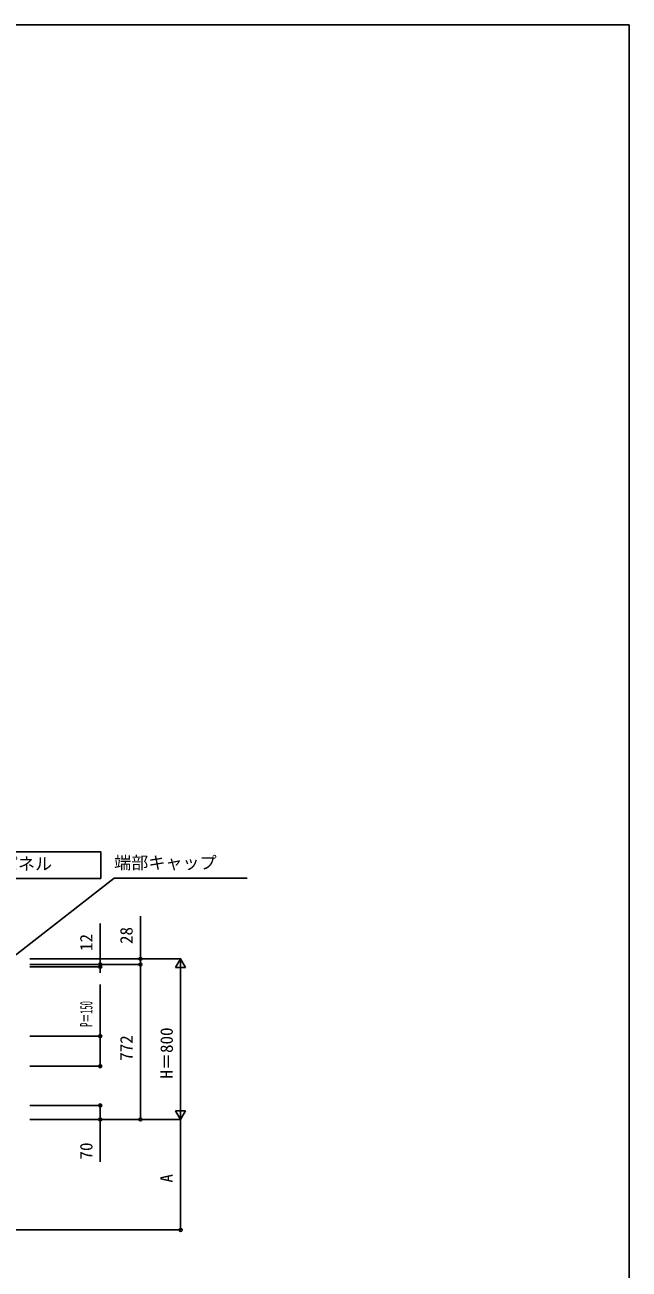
# Model space of a CAD drawing. Units: millimetres, scale not verified. Extents: x -4375 to 4375, y -6498 to 6472.
# Drawn here: x 1368 to 4375, y 57 to 6252 of the extents above; entities that cross this region are included whole.
import ezdxf
from ezdxf.enums import TextEntityAlignment as Align

# ---------------------------------------------------------------- set-up
doc = ezdxf.new("R2010")
doc.units = ezdxf.units.MM
doc.header["$LTSCALE"] = 30
for name, color, linetype in [('0-2_YKK_A1', 4, 'Continuous'), ('0-3_YKK_D', 6, 'Continuous'), ('0-4_YKK_ZWAK', 7, 'Continuous')]:
    doc.layers.add(name, color=color, linetype=linetype)
doc.styles.add('ＭＳ ゴシック', font='')
doc.styles.get('ＭＳ ゴシック').set_extended_font_data('MS Gothic')

msp = doc.modelspace()

# ---------------------------------------------------------------- linework, layer by layer
at = {"layer": '0-2_YKK_A1'}
msp.add_line((1438.75, 251.6), (-1617.23, 251.6), dxfattribs=at)
at = {"layer": '0-3_YKK_D'}
for p, q in [((1942.77, 1601.6), (1942.77, 1813.16)), ((1742.77, 1573.6), (1742.77, 1777.92)), ((1392.77, 1601.6), (2143.77, 1601.6)), ((1392.77, 1601.6), (1943.77, 1601.6)), ((1392.77, 1573.6), (1943.77, 1573.6)), ((1392.77, 1573.6), (1743.77, 1573.6)), ((1392.77, 1573.6), (1943.77, 1573.6)), ((1392.77, 1561.6), (1743.77, 1561.6)), ((1742.77, 1561.6), (1742.77, 1573.6)), ((1742.77, 1561.6), (1742.77, 1531.6)), ((1942.77, 1573.6), (1942.77, 1601.6)), ((1942.77, 1573.6), (1942.77, 1543.6)), ((1942.77, 1573.6), (1942.77, 801.6)), ((2142.77, 1601.6), (2117.77, 1558.3)), ((2117.77, 1558.3), (2167.77, 1558.3)), ((2142.77, 1601.6), (2167.77, 1558.3)), ((2142.77, 1601.6), (2142.77, 1515)), ((2142.77, 851.6), (2142.77, 1551.6)), ((1392.77, 1216.6), (1743.77, 1216.6)), ((1392.77, 1066.6), (1743.77, 1066.6)), ((1392.77, 871.6), (1743.77, 871.6)), ((2142.77, 801.6), (2142.77, 888.2)), ((2142.77, 801.6), (2117.77, 844.9)), ((2167.77, 844.9), (2117.77, 844.9)), ((2142.77, 801.6), (2167.77, 844.9)), ((1392.77, 801.6), (2143.77, 801.6)), ((1392.77, 801.6), (2143.77, 801.6)), ((1392.77, 801.6), (1943.77, 801.6)), ((1392.77, 801.6), (1743.77, 801.6)), ((2142.77, 251.6), (2142.77, 801.6)), ((1392.77, 251.6), (2143.77, 251.6))]:
    msp.add_line(p, q, dxfattribs=at)
msp.add_lwpolyline([(902.95, 2134.51), (902.95, 2001.6), (1745.24, 2001.6), (1745.24, 2134.51)], close=True, dxfattribs=at)
for points in [[(1276.77, 1585.65), (1811.47, 2003.4), (2474.55, 2003.4)], [(1742.77, 1066.6), (1742.77, 1216.6), (1742.77, 1473.26)], [(1742.77, 871.6), (1742.77, 801.6), (1742.77, 590.52)]]:
    msp.add_lwpolyline(points, dxfattribs=at)
for centre in [(1742.77, 1573.6), (1742.77, 1561.6), (1942.77, 1601.6), (1942.77, 1573.6), (1942.77, 1573.6), (1742.77, 1216.6), (1742.77, 1066.6), (1742.77, 871.6), (1742.77, 801.6), (1942.77, 801.6), (2142.77, 251.6)]:
    msp.add_circle(centre, 7.5, dxfattribs=at)
at = {"layer": '0-4_YKK_ZWAK'}
msp.add_line((-4375, 6251.6), (4375, 6251.6), dxfattribs=at)
msp.add_lwpolyline([(-4375, -6498.4), (4375, -6498.4), (4375, 6251.6)], dxfattribs=at)

# ---------------------------------------------------------------- texts
at = {"layer": '0-3_YKK_D', "style": 'ＭＳ ゴシック'}
for s, p in [('Mタイプパネル', (950.71, 2024.94)), ('端部キャップ', (1811.94, 2030.33))]:
    msp.add_text(s, height=62.32, dxfattribs=at).set_placement(p, align=Align.BOTTOM_LEFT)
for s, p in [('28', (1922.77, 1675.32)), ('12', (1722.77, 1640.56)), ('H＝800', (2122.77, 1005.28)), ('772', (1922.77, 1093.91)), ('70', (1722.77, 602.31)), ('A', (2122.77, 487.48))]:
    msp.add_text(s, height=62.32, rotation=90, dxfattribs=at).set_placement(p, align=Align.BOTTOM_LEFT)
at = {"layer": '0-3_YKK_D', "style": 'ＭＳ ゴシック', "width": 0.5}
msp.add_text('P＝150', height=62.32, rotation=90, dxfattribs=at).set_placement((1722.77, 1262.74), align=Align.BOTTOM_LEFT)

doc.saveas('drawing.dxf')
